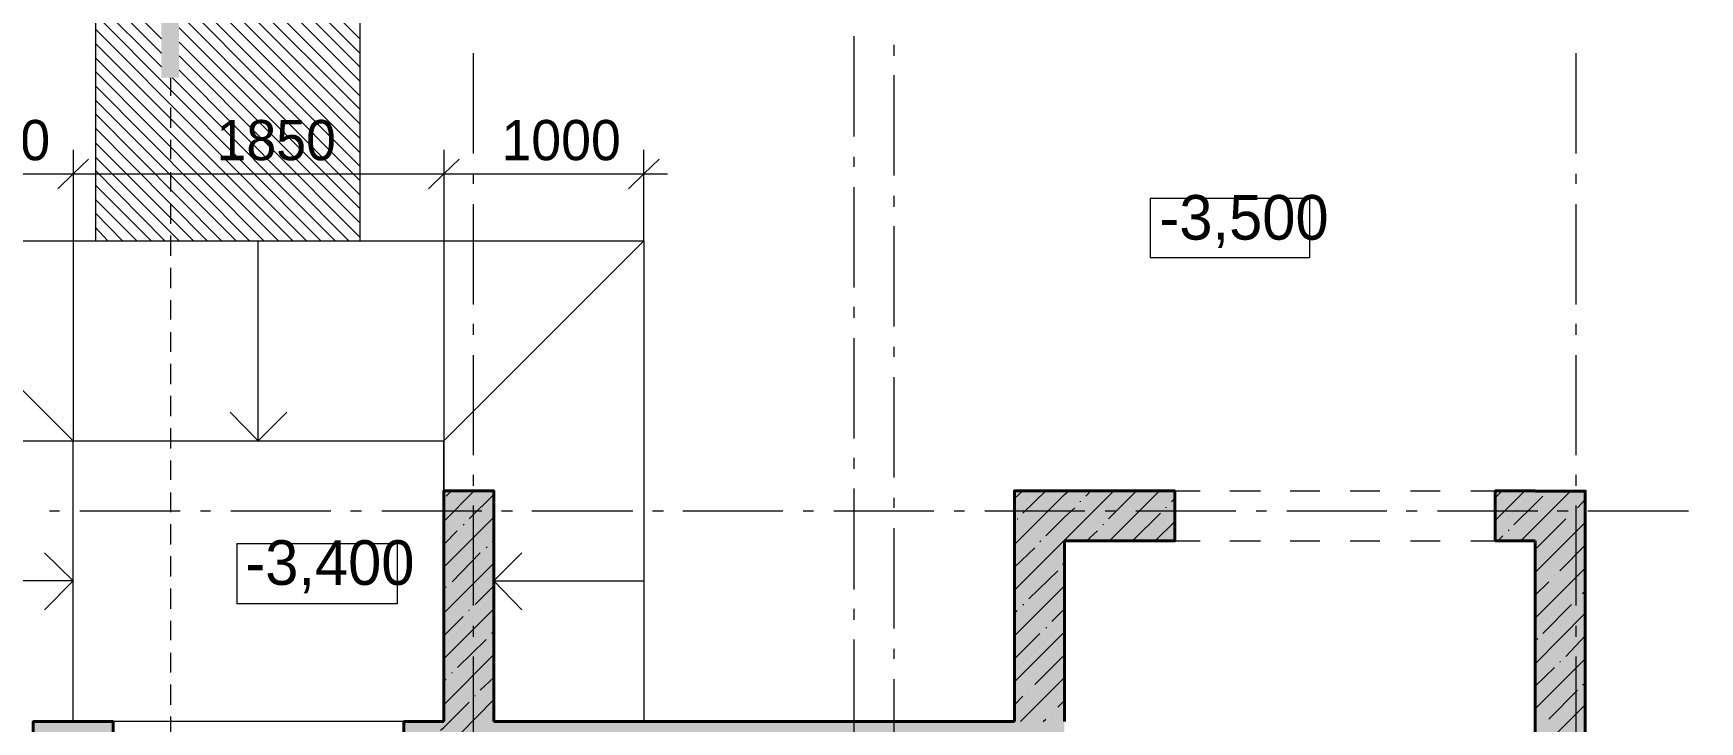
# Model space of a CAD drawing. Header units: millimetres. Extents: x -401725 to 250493, y 305116 to 802890.
# Drawn here: x -375130.545 to -375127.27, y 508978.547 to 508979.9 of the extents above; entities that cross this region are included whole.
import ezdxf

# ---------------------------------------------------------------- set-up
doc = ezdxf.new("R2010")
doc.units = ezdxf.units.MM
doc.layers.add('PDF _Геометрия', color=7, linetype='Continuous', true_color=0x1d1d1d)
doc.layers.add('PDF _Сплошная заливка', color=7, linetype='Continuous', true_color=0xffffff)
doc.layers.add('PDF _Текст', color=7, linetype='Continuous')

msp = doc.modelspace()

# ---------------------------------------------------------------- hatches: boundary and pattern name
at = {"layer": 'PDF _Сплошная заливка', "transparency": 33554559}
h = msp.add_hatch(color=256, dxfattribs=at)
h.paths.add_polyline_path([(-375128.301739534, 508978.9026199311), (-375128.301739534, 508979.0009492633), (-375128.5183973844, 508979.0009492633), (-375128.5183973844, 508978.9026199311)])
h.paths.add_polyline_path([(-375127.6717651687, 508979.0009492633), (-375127.6717651687, 508978.9026199311), (-375127.5934350227, 508978.9026199311), (-375127.5934350227, 508979.0009492633)])
h = msp.add_hatch(color=256, dxfattribs=at)
h.paths.add_polyline_path([(-375130.3883212939, 508978.449305044), (-375130.3883212939, 508978.5476343762), (-375130.5449815858, 508978.5476343762), (-375130.5449815858, 508978.449305044)])
h.paths.add_polyline_path([(-375129.8166778884, 508978.5476343762), (-375129.8166778884, 508978.449305044), (-375129.7383477425, 508978.449305044), (-375129.7383477425, 508978.5476343762)])

# ---------------------------------------------------------------- linework, layer by layer
at = {"layer": 'PDF _Геометрия', "color": 7, "lineweight": 9}
for points in [[(-375116.214727137, 508980.5354510808), (-375116.214727137, 508980.8121064899), (-375115.9780701004, 508980.8121064899), (-375115.9780701004, 508982.3620434202), (-375116.8713670839, 508982.3620434202), (-375116.8713670839, 508980.5354510808), (-375129.9025034907, 508980.5354510808), (-375129.9025034907, 508986.5202075506), (-375130.4224823318, 508986.5202075506), (-375130.4224823318, 508984.1769695677), (-375130.742469311, 508984.1769695677), (-375130.742469311, 508983.4686650565), (-375130.5441440478, 508983.4686650565), (-375130.5441440478, 508982.8786890637), (-375130.742469311, 508982.8786890637), (-375130.742469311, 508980.7721081175), (-375130.4224823318, 508980.7721081175), (-375130.4224823318, 508979.4921602008), (-375129.9025034907, 508979.4921602008), (-375129.9025034907, 508979.945475088), (-375118.4779683751, 508979.945475088), (-375118.4779683751, 508976.460616893), (-375117.8879923823, 508976.460616893), (-375117.8879923823, 508979.945475088)], [(-375128.9313943123, 508979.6971179509), (-375128.9313943123, 508979.8937766152)], [(-375128.8530607756, 508979.8554516233), (-375128.8530607756, 508979.8771174084)], [(-375129.6797277135, 508979.6637842785), (-375129.6797277135, 508979.8604429428)], [(-375127.5130610468, 508979.8604514199), (-375127.5130610468, 508979.6637927556)], [(-375128.8530607756, 508979.620451013), (-375128.8530607756, 508979.8171096772)], [(-375130.4663945836, 508979.6704489785), (-375130.4663945836, 508979.6237842107), (-375129.7380908862, 508979.6237842107)], [(-375129.7380612164, 508979.6704489785), (-375129.7380612164, 508979.6237842107), (-375129.29807912, 508979.6237842107)], [(-375129.3447277813, 508979.4921229015), (-375129.3447277813, 508979.6237842107), (-375129.3447277813, 508979.6704489785)], [(-375128.9313943123, 508979.6371178492), (-375128.9313943123, 508979.6571170354)], [(-375130.9080610807, 508979.6237842107), (-375130.4664123855, 508979.6237842107)], [(-375130.4663945836, 508979.6237842107), (-375130.4663945836, 508979.098805573)], [(-375129.7380612164, 508979.6237842107), (-375129.7380612164, 508979.0004762409)], [(-375129.6797277135, 508979.6037841768), (-375129.6797277135, 508979.623783363)], [(-375127.5130610468, 508979.6237842107), (-375127.5130610468, 508979.6037850245)], [(-375128.9313943123, 508979.4004514877), (-375128.9313943123, 508979.597110152)], [(-375128.8530607756, 508979.5587843124), (-375128.8530607756, 508979.5804500974)], [(-375129.6797277135, 508979.3671178153), (-375129.6797277135, 508979.5637764796)], [(-375128.3497275778, 508979.5754511486), (-375128.3497275778, 508979.4587892292)], [(-375128.3497148622, 508979.5754511486), (-375128.0363942784, 508979.5754511486), (-375128.0363942784, 508979.4587892292), (-375128.3497148622, 508979.4587892292)], [(-375127.5130610468, 508979.5637849567), (-375127.5130610468, 508979.3671262924)], [(-375128.8530607756, 508979.3237845498), (-375128.8530607756, 508979.520443214)], [(-375130.8597275948, 508979.4921178153), (-375129.3447892403, 508979.4921178153), (-375129.3447892403, 508978.5471562675), (-375129.6397772367, 508978.5471562675)], [(-375130.8597119122, 508979.4921017088), (-375130.4663945836, 508979.0987843802), (-375129.7380908862, 508979.0987843802)], [(-375130.0463964146, 508979.1554487411), (-375130.1030607756, 508979.0987843802), (-375130.1030607756, 508979.4921017088)], [(-375129.7380612164, 508978.5471401609), (-375129.7380612164, 508979.0987843802), (-375129.3447438878, 508979.4921017088)], [(-375128.9313943123, 508979.340451386), (-375128.9313943123, 508979.3621171711)], [(-375129.6797277135, 508979.3071177136), (-375129.6797277135, 508979.3287834986)], [(-375127.5130610468, 508979.3287843463), (-375127.5130610468, 508979.3071185613)], [(-375128.9313943123, 508979.1037841768), (-375128.9313943123, 508979.3004428411)], [(-375128.8530607756, 508979.263784448), (-375128.8530607756, 508979.2837836343)], [(-375129.6797277135, 508979.070451352), (-375129.6797277135, 508979.2671100164)], [(-375127.5130610468, 508979.2671176458), (-375127.5130610468, 508979.0704589814)], [(-375128.8530607756, 508979.0271180866), (-375128.8530607756, 508979.2237767508)], [(-375130.1030607756, 508979.0987843802), (-375130.1580585376, 508979.1554487411)], [(-375131.0180608433, 508979.0987843802), (-375130.4664166241, 508979.0987843802)], [(-375130.4663945836, 508978.5471181205), (-375130.4663945836, 508979.0987623397)], [(-375128.9313943123, 508979.0437840751), (-375128.9313943123, 508979.0654498601)], [(-375129.6797277135, 508979.0104512504), (-375129.6797277135, 508979.0321170354)], [(-375127.5130610468, 508979.0321178831), (-375127.5130610468, 508979.010452098)], [(-375128.9313943123, 508978.8071177136), (-375128.9313943123, 508979.0054429767)], [(-375128.3013945158, 508979.0004508095), (-375128.2513965503, 508979.0004508095)], [(-375128.193061352, 508979.0004508095), (-375128.1330637934, 508979.0004508095)], [(-375128.0747277474, 508979.0004508095), (-375128.0163967877, 508979.0004508095)], [(-375127.9563941428, 508979.0004508095), (-375127.8980631831, 508979.0004508095)], [(-375127.8380605382, 508979.0004508095), (-375127.7797295784, 508979.0004508095)], [(-375127.7197277813, 508979.0004508095), (-375127.6713964146, 508979.0004508095)], [(-375130.4930610129, 508978.9604507417), (-375130.5130601991, 508978.9604507417)], [(-375130.2563946514, 508978.9604507417), (-375130.4530533157, 508978.9604507417)], [(-375130.1963945497, 508978.9604507417), (-375130.2163937359, 508978.9604507417)], [(-375129.9597277644, 508978.9604507417), (-375130.1563864286, 508978.9604507417)], [(-375129.8997276626, 508978.9604507417), (-375129.9213934477, 508978.9604507417)], [(-375129.6630608772, 508978.9604507417), (-375129.8597195416, 508978.9604507417)], [(-375129.6797277135, 508978.7754514877), (-375129.6797277135, 508978.972110152)], [(-375129.6030607756, 508978.9604507417), (-375129.6247265606, 508978.9604507417)], [(-375129.366394414, 508978.9604507417), (-375129.5647196772, 508978.9604507417)], [(-375129.3063943123, 508978.9604507417), (-375129.3280600974, 508978.9604507417)], [(-375129.0713945497, 508978.9604507417), (-375129.2680532139, 508978.9604507417)], [(-375129.0113944479, 508978.9604507417), (-375129.0313936342, 508978.9604507417)], [(-375128.7747280865, 508978.9604507417), (-375128.9713867508, 508978.9604507417)], [(-375128.8530607756, 508978.9671179848), (-375128.8530607756, 508978.9871171711)], [(-375128.7147279847, 508978.9604507417), (-375128.734727171, 508978.9604507417)], [(-375128.4780607756, 508978.9604507417), (-375128.6747194398, 508978.9604507417)], [(-375128.4180606738, 508978.9604507417), (-375128.43805986, 508978.9604507417)], [(-375128.1813943123, 508978.9604507417), (-375128.3780529766, 508978.9604507417)], [(-375128.1213942106, 508978.9604507417), (-375128.1413933968, 508978.9604507417)], [(-375127.8847278491, 508978.9604507417), (-375128.0813865134, 508978.9604507417)], [(-375127.8247277474, 508978.9604507417), (-375127.8463935324, 508978.9604507417)], [(-375127.5880605382, 508978.9604507417), (-375127.7847192024, 508978.9604507417)], [(-375127.5280612842, 508978.9604507417), (-375127.5497270692, 508978.9604507417)], [(-375127.5130610468, 508978.9721177814), (-375127.5130610468, 508978.7754591171)], [(-375127.291394075, 508978.9604507417), (-375127.4897193381, 508978.9604507417)], [(-375128.8530607756, 508978.7304516233), (-375128.8530607756, 508978.9271102876)], [(-375130.1447274422, 508978.89711829), (-375130.1447274422, 508978.7787897717)], [(-375130.1447147265, 508978.89711829), (-375129.8297275439, 508978.89711829), (-375129.8297275439, 508978.7787897717), (-375130.1447147265, 508978.7787897717)], [(-375128.3013945158, 508978.9021180866), (-375128.2513965503, 508978.9021180866)], [(-375128.193061352, 508978.9021180866), (-375128.1330637934, 508978.9021180866)], [(-375128.0747277474, 508978.9021180866), (-375128.0163967877, 508978.9021180866)], [(-375127.9563941428, 508978.9021180866), (-375127.8980631831, 508978.9021180866)], [(-375127.8380605382, 508978.9021180866), (-375127.7797295784, 508978.9021180866)], [(-375127.7197277813, 508978.9021180866), (-375127.6713964146, 508978.9021180866)], [(-375130.5230589445, 508978.8787823118), (-375130.4663945836, 508978.8237845498), (-375130.8597119122, 508978.8237845498)], [(-375129.5847298836, 508978.8787823118), (-375129.6397276457, 508978.8237845498), (-375129.3447396492, 508978.8237845498)], [(-375130.4663945836, 508978.8237845498), (-375130.5230589445, 508978.7671201889)], [(-375129.6397276457, 508978.8237845498), (-375129.5847298836, 508978.7671201889)], [(-375128.9313943123, 508978.7471176118), (-375128.9313943123, 508978.7687833969)], [(-375129.6797277135, 508978.7137847871), (-375129.6797277135, 508978.7354505722)], [(-375127.5130610468, 508978.7354514199), (-375127.5130610468, 508978.7137856348)], [(-375128.9313943123, 508978.5121178492), (-375128.9313943123, 508978.7087765135)], [(-375129.6797277135, 508978.4787841768), (-375129.6797277135, 508978.6754428411)], [(-375128.8530607756, 508978.6704506739), (-375128.8530607756, 508978.6904498601)], [(-375127.5130610468, 508978.6754513182), (-375127.5130610468, 508978.4787926539)], [(-375128.8530607756, 508978.4337843124), (-375128.8530607756, 508978.6304429767)], [(-375129.8163943293, 508978.5471181205), (-375130.3880377348, 508978.5471181205)]]:
    msp.add_lwpolyline(points, dxfattribs=at)
at = {"layer": 'PDF _Геометрия', "color": 9, "lineweight": 9, "true_color": 0xc3c3c3}
for points in [[(-375129.9030612842, 508979.888784448), (-375130.4230401253, 508980.4087632892)], [(-375129.9030612842, 508979.8604514199), (-375130.4230401253, 508980.3820968599)], [(-375129.9030612842, 508979.8337841429), (-375130.4230401253, 508980.353762984)], [(-375129.9030612842, 508979.8054511147), (-375130.4230401253, 508980.3254299558)], [(-375130.2930610977, 508979.888784448), (-375130.4230558079, 508980.0204457572)], [(-375130.2930610977, 508979.8604514199), (-375130.4230558079, 508979.992112729)], [(-375129.9030612842, 508979.638784448), (-375130.2447140484, 508979.9804372123)], [(-375129.9030612842, 508979.6654508773), (-375130.2113820714, 508979.9754382634)], [(-375129.9030612842, 508979.7771180866), (-375130.12638553, 508980.0021089313)], [(-375129.9030612842, 508979.7504508095), (-375130.12638553, 508979.9737750554)], [(-375130.2930610977, 508979.8337841429), (-375130.4230558079, 508979.9637788532)], [(-375129.9030612842, 508979.6104514199), (-375130.2580468392, 508979.9671035737)], [(-375129.9030612842, 508979.582117544), (-375130.2580468392, 508979.9387696979)], [(-375129.9030612842, 508979.6937847532), (-375130.1797166932, 508979.9704401623)], [(-375129.9030612842, 508979.7221177814), (-375130.1463847163, 508979.9654412135)], [(-375130.0080612503, 508979.4921178153), (-375130.4230443639, 508979.9087675277)], [(-375129.9797273744, 508979.4921178153), (-375130.4230426684, 508979.9370997082)], [(-375129.9030612842, 508979.5554511147), (-375130.2580468392, 508979.9104366697)], [(-375130.0347276796, 508979.4921178153), (-375130.4230452116, 508979.8804353473)], [(-375129.9030612842, 508979.5271180866), (-375130.2580468392, 508979.8821036416)], [(-375130.0630607077, 508979.4921178153), (-375130.4230460593, 508979.8521031669)], [(-375129.9030612842, 508979.4987842107), (-375130.2580468392, 508979.8554363645)], [(-375130.0913945836, 508979.4921178153), (-375130.4230477547, 508979.8254375852)], [(-375129.9513943463, 508979.4921178153), (-375130.2713813254, 508979.8121047944)], [(-375129.924727917, 508979.4921178153), (-375130.2580476869, 508979.8271041841)], [(-375130.1197276118, 508979.4921178153), (-375130.4230486024, 508979.7971054048)], [(-375130.174727917, 508979.4921178153), (-375130.4230511456, 508979.7421076428)], [(-375130.1463940411, 508979.4921178153), (-375130.4230494502, 508979.7687732244)], [(-375130.2030609451, 508979.4921178153), (-375130.4230519932, 508979.7137754623)], [(-375130.2297273744, 508979.4921178153), (-375130.423052841, 508979.6854432819)], [(-375130.2580612503, 508979.4921178153), (-375130.4230545364, 508979.6571111014)], [(-375130.2863942784, 508979.4921178153), (-375130.4230553841, 508979.6304455198)], [(-375130.3130607077, 508979.4921178153), (-375130.4230562318, 508979.6021133394)], [(-375130.3697276118, 508979.4921178153), (-375130.423058775, 508979.5471155773)], [(-375130.3413945836, 508979.4921178153), (-375130.4230579272, 508979.5737811589)], [(-375130.3980610638, 508979.4921178153), (-375130.4230600465, 508979.5187833969)]]:
    msp.add_lwpolyline(points, dxfattribs=at)
at = {"layer": 'PDF _Геометрия', "color": 8, "lineweight": 9, "true_color": 0x808080}
for points in [[(-375130.2747276626, 508979.7771180866), (-375130.2747276626, 508979.8121166624)], [(-375130.2747276626, 508979.7137847871), (-375130.2747276626, 508979.7537831595)], [(-375130.2747276626, 508979.6521180866), (-375130.2747276626, 508979.6904498601)], [(-375130.2747276626, 508979.5887847871), (-375130.2747276626, 508979.6271165607)], [(-375130.2747276626, 508979.5254514877), (-375130.2747276626, 508979.5654498601)], [(-375130.2747276626, 508979.4621173406), (-375130.2747276626, 508979.502115713)], [(-375130.2747276626, 508979.3987848889), (-375130.2747276626, 508979.4387832612)], [(-375130.2747276626, 508979.3371173406), (-375130.2747276626, 508979.3754491141)], [(-375130.2747276626, 508979.2737848889), (-375130.2747276626, 508979.3121166624)], [(-375130.2747276626, 508979.2104507417), (-375130.2747276626, 508979.2504491141)], [(-375130.2747276626, 508979.14711829), (-375130.2747276626, 508979.1871166624)], [(-375130.2747276626, 508979.0837841429), (-375130.2747276626, 508979.1237825153)], [(-375130.2747276626, 508979.02211829), (-375130.2747276626, 508979.0604500636)], [(-375130.2747276626, 508978.9587841429), (-375130.2747276626, 508978.9971159164)], [(-375130.2747276626, 508978.8954508434), (-375130.2747276626, 508978.9354492158)], [(-375130.2747276626, 508978.832117544), (-375130.2747276626, 508978.8721159164)], [(-375130.2747276626, 508978.7687842446), (-375130.2747276626, 508978.808782617)], [(-375130.2747276626, 508978.707117544), (-375130.2747276626, 508978.7454493176)], [(-375130.2747276626, 508978.6437842446), (-375130.2747276626, 508978.6821160181)], [(-375130.2747276626, 508978.5804509452), (-375130.2747276626, 508978.6204493176)], [(-375130.2747276626, 508978.5171176458), (-375130.2747276626, 508978.5571160181)]]:
    msp.add_lwpolyline(points, dxfattribs=at)
at = {"layer": 'PDF _Геометрия', "color": 7, "lineweight": 18}
for points in [[(-375130.4363958043, 508979.6521163911), (-375130.4663945836, 508979.6237842107), (-375130.4963933629, 508979.5937854314)], [(-375129.7080624371, 508979.6521163911), (-375129.7380612164, 508979.6237842107), (-375129.7680599957, 508979.5937854314)], [(-375129.314729002, 508979.6521163911), (-375129.3447277813, 508979.6237842107), (-375129.3747265606, 508979.5937854314)]]:
    msp.add_lwpolyline(points, dxfattribs=at)
at = {"layer": 'PDF _Геометрия', "lineweight": 9}
for points in [[(-375129.7380612164, 508978.9404515555), (-375129.6780636578, 508979.0004491141)], [(-375129.7330609959, 508978.9904512165), (-375129.7230614029, 508979.0004508095)], [(-375129.6880607077, 508978.945451352), (-375129.6397293411, 508978.9937827187)], [(-375128.616394414, 508978.9854514199), (-375128.5997284256, 508979.0004508095)], [(-375128.616394414, 508978.8954508434), (-375128.5180650819, 508978.9937801756)], [(-375128.5997275778, 508978.957117544), (-375128.5547294089, 508979.0004491141)], [(-375128.5180608433, 508978.9937844141), (-375128.5097278491, 508979.0004508095)], [(-375128.5180608433, 508978.9037846854), (-375128.42139811, 508979.0004474187)], [(-375128.4763941767, 508978.9904512165), (-375128.4663945836, 508979.0004508095)], [(-375128.4313943123, 508978.945451352), (-375128.3763965503, 508979.0004491141)], [(-375128.4297277135, 508978.9021180866), (-375128.3313983813, 508979.0004474187)], [(-375127.6713938715, 508978.9871180187), (-375127.6580610807, 508979.0004508095)], [(-375127.6713938715, 508978.9421181544), (-375127.6130629118, 508979.0004491141)], [(-375127.5930611824, 508978.9304511147), (-375127.5230640307, 508979.0004482664)], [(-375127.5930611824, 508978.9754509791), (-375127.5780617928, 508978.9904503687)], [(-375128.5180608433, 508978.9487845498), (-375128.4980616572, 508978.9671171371)], [(-375128.4863946175, 508978.9787841768), (-375128.4863946175, 508978.9804507756)], [(-375128.3847278491, 508978.9021180866), (-375128.3297300871, 508978.9571158486)], [(-375128.318061352, 508978.9671179848), (-375128.318061352, 508978.9687845837)], [(-375128.3080609112, 508978.9787841768), (-375128.3013945158, 508978.9854505722)], [(-375127.6347278491, 508978.9337843124), (-375127.5930628779, 508978.9754492837)], [(-375127.5213940411, 508978.957117544), (-375127.5213940411, 508978.957117544)], [(-375127.5097278491, 508978.9671179848), (-375127.4947284595, 508978.9837839733)], [(-375129.7380612164, 508978.8504509791), (-375129.6397318842, 508978.9487803112)], [(-375129.6997277474, 508978.9337843124), (-375129.6980611485, 508978.9354509113)], [(-375128.6113946175, 508978.945451352), (-375128.6097280186, 508978.945451352)], [(-375128.5547277135, 508978.9121176797), (-375128.5180625388, 508978.9487828544)], [(-375128.443061352, 508978.9337843124), (-375128.4413947531, 508978.9354509113)], [(-375128.3397279847, 508978.9021180866), (-375128.3013962112, 508978.9404498601)], [(-375127.6447274422, 508978.9221181205), (-375127.6447274422, 508978.9237847193)], [(-375127.6213942106, 508978.9021180866), (-375127.5930620302, 508978.930450267)], [(-375127.5930611824, 508978.840451386), (-375127.4947318503, 508978.9387807181)], [(-375127.5897279847, 508978.888784448), (-375127.5330636238, 508978.945448809)], [(-375129.7380612164, 508978.8954508434), (-375129.7113956347, 508978.9221164251)], [(-375129.6430608433, 508978.9004514877), (-375129.6397276457, 508978.9037846854)], [(-375128.616394414, 508978.8054511147), (-375128.5180650819, 508978.9037804469)], [(-375128.5663947531, 508978.9004514877), (-375128.5647281543, 508978.9021180866)], [(-375128.4747275778, 508978.9021180866), (-375128.4530617928, 508978.9221172727)], [(-375127.666394075, 508978.9021180866), (-375127.6563944819, 508978.9121176797)], [(-375127.5447272726, 508978.8437845837), (-375127.4947293072, 508978.8937825492)], [(-375129.7380612164, 508978.7604512504), (-375129.6397318842, 508978.8587805825)], [(-375129.7213943801, 508978.8221179509), (-375129.6663966181, 508978.8787823118)], [(-375129.654727883, 508978.888784448), (-375129.6530612842, 508978.8904510469)], [(-375128.616394414, 508978.8504509791), (-375128.5763960417, 508978.8887827526)], [(-375128.5880605382, 508978.7887842785), (-375128.5313961773, 508978.8437820405)], [(-375128.5213940411, 508978.8554516233), (-375128.5197274422, 508978.8571182222)], [(-375127.5930611824, 508978.7504508095), (-375127.4947318503, 508978.8487801417)], [(-375127.5547277135, 508978.8337841429), (-375127.5547277135, 508978.8337841429)], [(-375129.7330609959, 508978.8104509113), (-375129.7330609959, 508978.8121175101)], [(-375129.6763945158, 508978.7771180866), (-375129.6397293411, 508978.8137832612)], [(-375128.616394414, 508978.715451386), (-375128.5180650819, 508978.8137807181)], [(-375127.5930611824, 508978.7954506739), (-375127.5663956009, 508978.8221162555)], [(-375127.4997274083, 508978.7987847193), (-375127.4947276118, 508978.8037845159)], [(-375129.7380612164, 508978.6704506739), (-375129.6397318842, 508978.768780006)], [(-375129.6880607077, 508978.7654510469), (-375129.6880607077, 508978.7671176458)], [(-375128.616394414, 508978.7604512504), (-375128.6113946175, 508978.7654510469)], [(-375128.5997275778, 508978.7771180866), (-375128.598060979, 508978.7771180866)], [(-375128.5430606738, 508978.7437844141), (-375128.5180616911, 508978.7687833969)], [(-375127.5930611824, 508978.6604510808), (-375127.4947318503, 508978.7604470118)], [(-375127.5780609451, 508978.7204511825), (-375127.5213965842, 508978.7771155434)], [(-375127.5097278491, 508978.7887842785), (-375127.5097278491, 508978.7887842785)], [(-375129.7380612164, 508978.715451386), (-375129.6997294428, 508978.7537831595)], [(-375128.5547277135, 508978.7321182222), (-375128.5530611146, 508978.7321182222)], [(-375129.7113943632, 508978.6537846854), (-375129.6547300023, 508978.7087824474)], [(-375129.6430608433, 508978.7204511825), (-375129.6430608433, 508978.7221177814)], [(-375128.616394414, 508978.6254508095), (-375128.5180650819, 508978.7237801417)], [(-375128.616394414, 508978.6704506739), (-375128.5663964485, 508978.7204486394)], [(-375127.5897279847, 508978.7087841429), (-375127.5880613859, 508978.7104507417)], [(-375127.5330610807, 508978.6754513182), (-375127.4947293072, 508978.7154496906)], [(-375129.7380612164, 508978.5804509452), (-375129.6397318842, 508978.6787802773)], [(-375128.5763943463, 508978.620451013), (-375128.5213965842, 508978.6754487751)], [(-375127.5930611824, 508978.5721179509), (-375127.4947318503, 508978.6704472831)], [(-375127.5447272726, 508978.6654508773), (-375127.5430606738, 508978.6654508773)], [(-375129.7380612164, 508978.6254508095), (-375129.7330614198, 508978.6304506061)], [(-375129.7213943801, 508978.6421176458), (-375129.7213943801, 508978.6437842446)], [(-375129.666394075, 508978.6087848211), (-375129.6397284933, 508978.6337838038)], [(-375128.6047273744, 508978.5471181205), (-375128.5180642342, 508978.6337812606)], [(-375127.5930611824, 508978.6171178153), (-375127.5547294089, 508978.65378299)], [(-375129.6763945158, 508978.5971177814), (-375129.6763945158, 508978.5987843802)], [(-375128.616394414, 508978.5804509452), (-375128.5997284256, 508978.5971169337)], [(-375128.5880605382, 508978.6087848211), (-375128.5880605382, 508978.6087848211)], [(-375127.5663947531, 508978.552117917), (-375127.5097303923, 508978.6087822779)], [(-375127.4997274083, 508978.620451013), (-375127.4980608094, 508978.620451013)], [(-375129.7447276118, 508978.5304512843), (-375129.7380612164, 508978.5354510808), (-375129.6880632509, 508978.5854490463)], [(-375129.7380612164, 508978.4904512165), (-375129.6397318842, 508978.5904471474)], [(-375128.5430606738, 508978.5637849567), (-375128.5430606738, 508978.5637849567)], [(-375128.5313944819, 508978.5754511486), (-375128.5180616911, 508978.5887839394)], [(-375127.5930611824, 508978.4821182222), (-375127.4947318503, 508978.5804475544)], [(-375129.8163943293, 508978.5471181205), (-375129.8163943293, 508978.5471181205)], [(-375128.55972751, 508978.5471181205), (-375128.5547277135, 508978.552117917)]]:
    msp.add_lwpolyline(points, dxfattribs=at)
at = {"layer": 'PDF _Геометрия', "color": 7, "lineweight": 40}
for points in [[(-375129.6397276457, 508978.5471181205), (-375129.6397276457, 508979.0004330076), (-375129.7380569778, 508979.0004330076), (-375129.7380569778, 508978.5471181205)], [(-375128.5180608433, 508979.0004508095), (-375128.6163901755, 508979.0004508095), (-375128.6163901755, 508978.5471359224)], [(-375128.5180608433, 508978.9021180866), (-375128.3014029929, 508978.9021180866), (-375128.3014029929, 508979.0004474187), (-375128.5180608433, 508979.0004474187)], [(-375127.5930611824, 508979.0004508095), (-375127.6713913284, 508979.0004508095), (-375127.6713913284, 508978.9021214774)], [(-375127.4947276118, 508976.0471172727), (-375127.4947276118, 508979.0003304346), (-375127.5930569439, 508979.0003304346)], [(-375128.5180608433, 508978.5471181205), (-375128.5180608433, 508978.9021036755)], [(-375127.6713938715, 508978.9021180866), (-375127.5930637256, 508978.9021180866)], [(-375127.5930611824, 508978.9021180866), (-375127.5930611824, 508977.3871797321)], [(-375129.7380612164, 508978.5471181205), (-375129.8163913623, 508978.5471181205), (-375129.8163913623, 508978.4487887883), (-375129.7380612164, 508978.4487887883)], [(-375128.616394414, 508978.5471181205), (-375129.6396861079, 508978.5471181205)]]:
    msp.add_lwpolyline(points, dxfattribs=at)
msp.add_lwpolyline([(-375130.3880610468, 508978.5471181205), (-375130.5447213387, 508978.5471181205), (-375130.5447213387, 508978.4487887883), (-375130.3880610468, 508978.4487887883)], close=True, dxfattribs=at)
at = {"layer": 'PDF _Сплошная заливка', "color": 7, "lineweight": 5, "transparency": 33554559}
msp.add_solid([(-375130.2933251595, 508980.0675725272), (-375130.2933251595, 508979.8125829032), (-375130.2583265837, 508980.0675725272), (-375130.2583265837, 508979.8125829032)], dxfattribs=at)
at = {"layer": 'PDF _Сплошная заливка', "lineweight": 5, "transparency": 33554559}
for points in [[(-375129.7383477425, 508979.0009492633), (-375129.7383477425, 508977.2876856457), (-375129.6400184103, 508979.0009492633), (-375129.6400184103, 508977.2876856457)], [(-375128.6167267166, 508979.0009492633), (-375128.6167267166, 508978.5476343762), (-375128.5183973844, 508979.0009492633), (-375128.5183973844, 508978.5476343762)], [(-375127.5934350227, 508979.0009492633), (-375127.5934350227, 508976.0477361014), (-375127.4951056906, 508979.0009492633), (-375127.4951056906, 508976.0477361014)], [(-375129.6400184103, 508978.5476343762), (-375129.6400184103, 508978.449305044), (-375128.5183973844, 508978.5476343762), (-375128.5183973844, 508978.449305044)]]:
    msp.add_solid(points, dxfattribs=at)

# ---------------------------------------------------------------- texts
at = {"layer": 'PDF _Текст', "attachment_point": 4, "style": ''}
for s, insert, char_height in [('1000', (-375130.7463971776, 508979.689284682), 0.07890921230945322), ('1850', (-375130.1847406495, 508979.689284682), 0.07890921230945322), ('1000', (-375129.6247494488, 508979.689284682), 0.07890921230945322), ('-3,500', (-375128.3313975336, 508979.52989561), 0.08767804875969887), ('-3,400', (-375130.1280639968, 508978.8515640229), 0.08767804875969887)]:
    msp.add_mtext(s, dxfattribs=dict(at, insert=insert, char_height=char_height))

doc.saveas('drawing.dxf')
